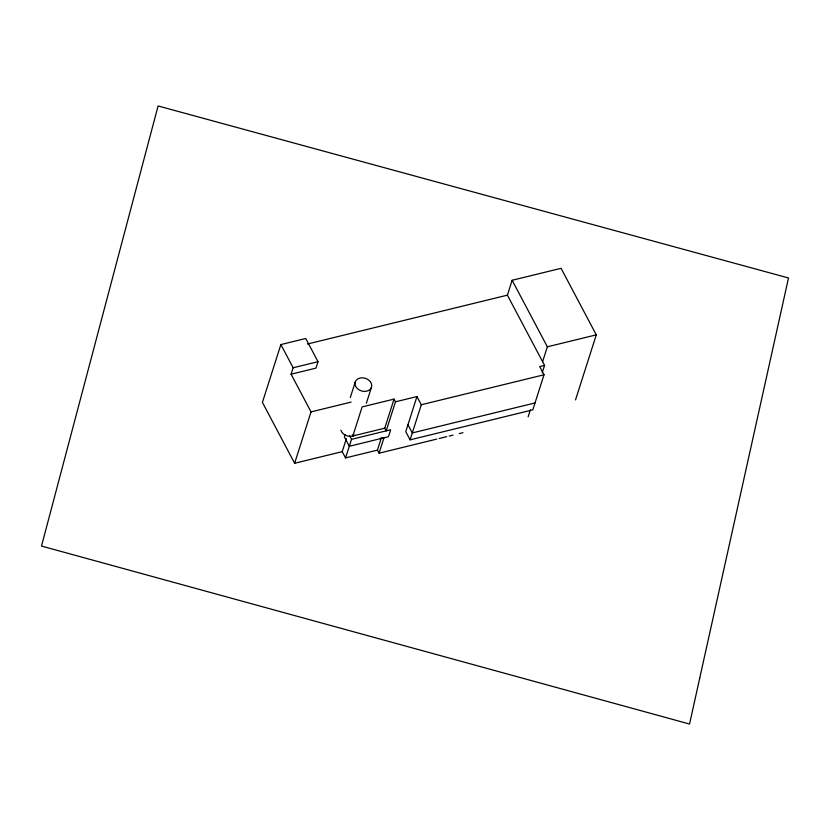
<?xml version="1.0" encoding="UTF-8"?>
<svg xmlns="http://www.w3.org/2000/svg" width="830" height="830" viewBox="0 0 830 830"><rect width="100%" height="100%" fill="white"/><g stroke="black" fill="none" stroke-linecap="round" stroke-linejoin="round"><path stroke-width="1.25" d="M294.629 463.285L311.032 411.898L291.091 374.206L315.96 368.126L318.014 361.693L305.741 338.495L280.872 344.575L262.415 402.394L294.629 463.285L342.219 451.655L346.369 438.655M291.091 374.206L293.146 367.773L280.872 344.575M350.302 397.518L355.344 381.717M345.114 434.64L344.377 436.954L349.316 446.291L388.44 436.715L390.65 429.774L351.536 439.34L345.529 457.911L377.443 450.119L381.219 438.282M384.767 428.166L352.854 435.968L362.129 406.908L394.043 399.106L395.474 401.813L386.199 430.863L384.767 428.166L394.043 399.106M366.352 403.297L371.394 387.496A8.528 6.599 17.7 0 0 361.434 377.826A8.528 6.599 17.7 0 0 357.284 388.502A8.528 6.599 17.7 0 0 371.394 387.496M436.694 439.112L379.071 453.201L383.979 437.804L380.254 438.333M395.474 401.813L416.951 396.564L405.756 431.642L410.093 439.838L532.818 409.854L544.013 374.776L539.676 366.58L544.553 365.387L507.389 295.158L512.141 280.27L561.08 268.318L596.282 334.853L575.522 399.894M410.093 439.838L421.287 404.76L416.951 396.564M542.592 361.693L547.343 346.805L512.141 280.27M528.15 416.774L530.38 409.781M542.198 372.732L544.553 365.387M307.463 344.014L507.389 295.158M293.146 367.773L318.014 361.693M547.343 346.805L596.282 334.853M311.032 411.898L351.1 402.104M421.287 404.76L544.013 374.776M535.018 402.955L412.292 432.938L407.955 424.742M439.205 438.499L446.716 436.663M449.227 436.051L452.983 435.138M459.249 433.602L463.005 432.689M377.443 450.119L379.071 453.201M352.335 434.972L352.854 435.968M349.586 435.646L351.536 439.34M342.219 451.655L345.529 457.911M354.773 435.169A8.528 6.599 17.7 0 1 340.871 430.158M699.69 678.297L689.543 724.04L41.5 546.057L158.084 105.96L788.5 277.977L699.69 678.297"/></g></svg>
